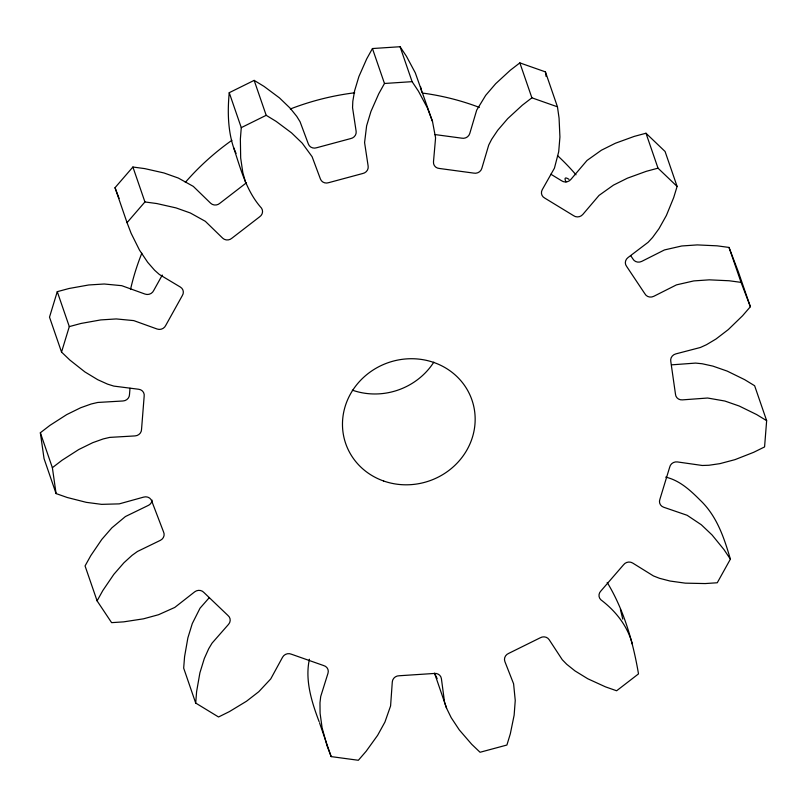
<?xml version="1.0" encoding="UTF-8"?>
<svg xmlns="http://www.w3.org/2000/svg" width="807" height="807" viewBox="0 0 807 807"><rect width="100%" height="100%" fill="white"/><g stroke="black" fill="none" stroke-linecap="round" stroke-linejoin="round"><path stroke-width="1.21" d="M129.998 388.248L129.513 394.361A6.658 6.244 -19 0 1 122.997 400.978L97.728 402.461L91.221 403.984L80.72 407.727L66.729 414.596L49.913 425.39L40.35 432.764L44.052 458.638L56.076 493.581L67.263 497.505L86.309 502.347L101.571 504.355L119.254 503.871L143.767 497.082A6.658 6.244 -19 0 1 151.827 501.278L163.539 531.914A6.658 6.244 -19 0 1 160.321 540.367L137.452 551.474L132.055 555.357L123.905 562.782L113.837 574.352L102.822 590.542L97.092 600.862L111.608 622.651L123.693 621.854L143.475 618.828L158.525 614.722L174.756 607.449L194.648 591.874A6.658 6.244 -19 0 1 203.939 592.52L227.947 615.479A6.658 6.244 -19 0 1 228.573 624.315L212.07 643.118L208.72 648.697L204.312 658.512L199.914 672.786L196.615 691.579L195.698 703.058L218.536 716.989L229.43 711.592L246.528 701.222L258.765 691.73L270.738 678.919L282.551 657.251A6.658 6.244 -19 0 1 291.468 654.235L323.627 665.553A6.658 6.244 -19 0 1 327.995 673.24L320.712 696.502L319.976 702.796L320.086 713.307L322.114 727.823L327.087 745.95L331.163 756.603L358.358 760.275L366.176 751.226L377.636 735.308L384.939 722.053L390.588 705.923L392.293 681.915A6.658 6.244 -19 0 1 399.294 675.752L434.045 673.472A6.658 6.244 -19 0 1 441.399 678.677L444.576 702.372L446.604 708.304L451.204 717.685L459.304 729.932L471.702 744.276L480.054 752.265L506.907 745.032L510.306 733.886L514.14 715.173L515.249 700.456L513.595 683.801L504.889 661.589A6.658 6.244 -19 0 1 508.763 653.357L540.095 637.863A6.658 6.244 -19 0 1 549.163 639.699L562.267 659.722L566.696 664.262L574.998 670.91L587.768 678.758L605.442 686.838L616.619 690.772L638.498 673.895C633.142 642.241 623.952 609.971 607.187 582.442M632.426 644.309C627.543 626 615.822 611.121 600.882 599.803A6.658 6.244 -19 0 1 600.953 590.916L623.448 564.9A6.658 6.244 -19 0 1 632.658 563.034L653.428 575.926L659.48 578.296L670.052 581.04L685.284 583.148L705.177 583.562L717.262 582.765L730.375 559.16L724.02 549.638L712.056 534.96L701.313 524.762L687.12 515.28L663.657 507.23A6.658 6.244 -19 0 1 659.924 499.22L669.689 467.182A6.658 6.244 -19 0 1 677.456 461.937L702.292 465.478L708.929 465.256L719.935 463.642L735.006 459.637L753.677 452.313L764.572 446.927L766.65 420.669L756.663 414.576L739.252 406.042L724.888 401.039L707.628 398.022L682.369 399.879A6.658 6.244 -19 0 1 675.469 394.139L670.819 361.607A6.658 6.244 -19 0 1 675.802 353.9L700.405 347.474L706.488 344.7L716.021 339.001L728.317 329.569L742.541 315.779L750.369 306.731L741.058 282.369L729.165 280.765L709.313 279.837L693.818 280.907L676.478 284.871L653.781 296.31A6.658 6.244 -19 0 1 644.914 293.829L626.656 266.441A6.658 6.244 -19 0 1 627.977 257.594L648.112 242.312L652.581 237.47L658.996 228.663L666.39 215.449L673.704 197.574L677.103 186.427L658.008 168.169L646.266 171.326L627.412 178.176L613.461 185.126L599.046 195.395L582.836 214.43A6.658 6.244 -19 0 1 573.535 215.64L544.816 198.129A6.658 6.244 -19 0 1 542.264 189.675L554.429 168.179L558.706 151.716L559.927 136.998L559.069 118.125L557.455 106.817L531.884 97.818L522.311 105.203L507.714 118.639L497.727 130.27L491.665 139.298L488.719 145.058L481.809 168.411A6.658 6.244 -19 0 1 473.669 173.101L439.472 168.481A6.658 6.244 -19 0 1 433.48 161.894L435.578 137.886L432.502 121.474L415.302 72.852L406.425 56.248L400.07 46.725L372.441 48.541L366.711 58.871L358.893 76.574L354.586 90.868L352.82 101.319L352.548 107.634L356.129 131.259A6.658 6.244 -19 0 1 350.571 138.612L316.798 147.701A6.658 6.244 -19 0 1 308.395 144.1L300.073 121.756L296.774 116.4L290.177 108.209L279.504 97.929L264.141 86.47L254.155 80.377L229.238 92.694C227.503 111.053 227.796 129.988 233.606 147.641C240.698 168.865 246.226 191.027 261.529 208.166A6.658 6.244 -19 0 1 259.511 216.912L232.002 238.136A6.658 6.244 -19 0 1 222.661 238.156L205.341 221.32L190.341 212.987L176.027 207.903L156.82 203.556L144.927 201.952L127.042 222.651L131.117 233.294L139.51 250.14L147.701 262.336L154.631 270.264L159.382 274.491L180.375 287.07A6.658 6.244 -19 0 1 182.251 295.705L165.758 325.382A6.658 6.244 -19 0 1 157.083 329.014L133.77 320.611L116.258 318.936L100.754 319.915L81.043 323.446L69.301 326.603L61.534 352.084L69.886 360.073L84.906 371.936L97.738 379.704L107.583 384.142L113.817 386.099L138.723 389.267A6.658 6.244 -19 0 1 144.16 396.287L141.548 429.294A6.658 6.244 -19 0 1 135.031 435.911L109.752 437.394L103.246 438.917L92.755 442.67L78.763 449.529L61.947 460.323L52.374 467.707L56.076 493.581M229.238 92.694L241.273 127.637L240.365 139.117L240.678 158.021L242.806 172.516L245.631 182.574M162.278 275.056L153.734 290.449A6.658 6.244 -19 0 1 145.048 294.081L121.736 285.678L104.224 284.003L88.73 284.972L69.019 288.502L57.267 291.67L49.509 317.151L61.534 352.084M309.404 659.238C304.794 680.271 311.724 702.06 319.128 721.67M372.441 48.541L384.475 83.484L378.735 93.804L370.927 111.507L366.62 125.811L364.582 142.567L368.153 166.192A6.658 6.244 -19 0 1 362.595 173.545L328.822 182.634A6.658 6.244 -19 0 1 320.429 179.033L312.097 156.689L302.211 143.142L291.539 132.873L276.165 121.403L266.189 115.31L254.155 80.377M127.042 222.651L115.018 187.708L132.903 167.019L144.796 168.623L163.992 172.97L178.317 178.054L193.307 186.387L210.627 203.213A6.658 6.244 -19 0 0 219.978 203.193L246.498 182.735M209.114 597.846L200.035 608.185L192.288 623.569L187.88 637.853L184.581 656.636L183.673 668.115L195.698 703.058M557.455 106.817L545.421 71.873L519.849 62.885L510.286 70.259L495.69 83.696L485.703 95.327L476.695 110.125L469.775 133.478A6.658 6.244 -19 0 1 461.644 138.158L434.771 134.537M241.273 127.637L266.189 115.31M677.103 186.427L665.079 151.494L645.983 133.236L634.241 136.393L615.388 143.243L601.437 150.193L587.012 160.462L570.811 179.497A6.658 6.244 -19 0 1 561.501 180.707L550.868 174.221M671.545 364.855L695.604 363.089L702.181 363.755L712.863 366.106L727.218 371.109L744.639 379.643L754.626 385.736L766.65 420.669M384.475 83.484L412.105 81.658L418.45 91.191L427.337 107.795L432.502 121.474M750.369 306.731L738.334 271.798L729.024 247.436L717.13 245.832L697.278 244.904L681.784 245.974L664.454 249.938L641.757 261.377A6.658 6.244 -19 0 1 632.88 258.896L630.852 255.849M665.704 477.119C679.555 480.336 690.278 490.263 700.022 500.027C716.828 515.925 724.05 537.543 730.375 559.16M434.57 673.361L437.132 678.576M233.606 147.641L236.058 153.411M115.018 187.708L119.083 198.361M729.024 247.436L741.058 282.369M645.983 133.236L658.008 168.169M519.849 62.885L531.884 97.818M400.07 46.725L412.105 81.658M434.559 673.26L446.604 708.304M132.903 167.019L144.927 201.952M319.532 722.84L331.163 756.603M57.267 291.67L69.301 326.603M40.35 432.764L52.374 467.707M97.092 600.862L85.058 565.929L90.798 555.609L101.803 539.419L111.87 527.839L125.418 516.541L148.286 505.434A6.658 6.244 -19 0 0 152.099 500.158M620.401 609.376L622.772 619.12M420.477 86.531L421.819 92.18M545.421 71.873L546.067 76.403M433.833 362.151A66.779 62.593 -19 0 1 352.356 390.164M130.512 289.501A254.397 238.448 -19 0 1 141.83 253.227M185.307 182.392A254.397 238.448 -19 0 1 231.891 140.307M290.318 108.985A254.397 238.448 -19 0 1 354.687 92.785M423.029 93.128A254.397 238.448 -19 0 1 479.358 107.412M557.476 155.569A254.397 238.448 -19 0 1 576.006 174.796M566.03 181.938A31.826 4.428 48.8 0 1 568.955 179.325M383.628 481.002A66.779 62.593 -19 0 0 474.566 410.844A66.779 62.593 -19 0 0 368.254 373.449A66.779 62.593 -19 0 0 383.628 481.002"/></g></svg>
